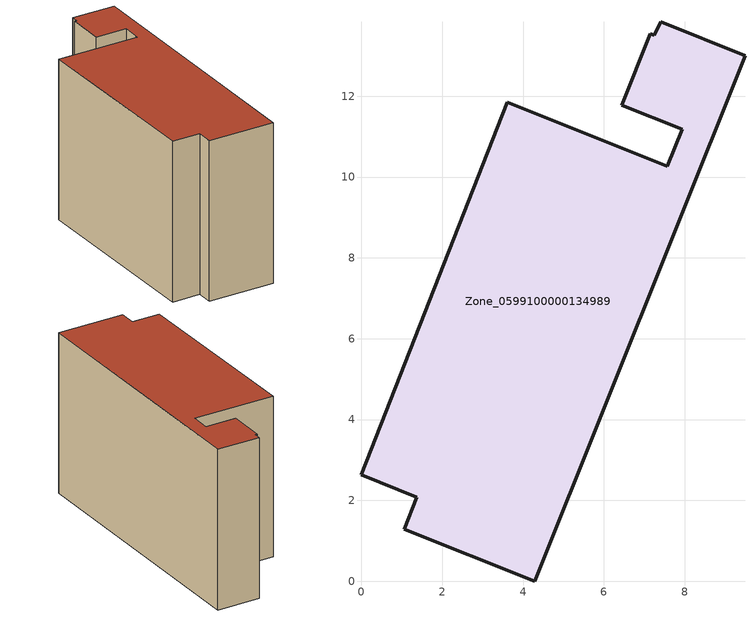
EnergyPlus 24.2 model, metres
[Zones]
Zone_0599100000134989
 floor ground (C_G): 6.44,11.78 7.15,13.55 7.24,13.51 7.4,13.84 9.49,13 4.29,0 1.06,1.29 1.37,2.08 0,2.63 3.61,11.85 7.57,10.27 7.94,11.18 z7.19
 wall outside (C_F): 1.37,2.08 1.06,1.29 4.29,0 9.49,13 7.4,13.84 7.24,13.51 7.15,13.55 6.44,11.78 7.94,11.18 7.57,10.27 3.61,11.85 0,2.63 1.37,2.08 z7.19:15.56
 roof outside (C_R): 9.49,13 7.4,13.84 7.24,13.51 7.15,13.55 6.44,11.78 7.94,11.18 7.57,10.27 3.61,11.85 0,2.63 1.37,2.08 1.06,1.29 4.29,0 z15.56
[BUILDING]
Pand.0599100000134989: North Axis=0; Terrain=City; Loads Convergence Tolerance Value=0.04; Temperature Convergence Tolerance Value=0.4; Solar Distribution=FullExterior; Maximum Number of Warmup Days=25; Minimum Number of Warmup Days=1
[Site:Location]
Rotterdam.The.Hague.AP_ZH_NLD Design_Conditions: Latitude=51.96; Longitude=4.45; Time Zone=1; Elevation=-4.5
[SITE:GROUNDTEMPERATURE:BUILDINGSURFACE]
18, 18, 18, 18, 18, 18, 18, 18, 18, 18, 18, 18
[MATERIAL] Thermal Absorptance=0.9; Solar Absorptance=0.7; Visible Absorptance=0.7
Name | Roughness | Thickness | Conductivity | Density | Specific Heat
G.TC.1975-1991 | MediumSmooth | 0.15 | 0.288461 | 540 | 1210
F.TC.1975-1991 | Rough | 0.3 | 0.230769 | 1920 | 840
R.TC.1975-1991 | MediumRough | 0.2 | 0.153846 | 1500 | 1000
[CONSTRUCTION]
C_G: G.TC.1975-1991
C_F: F.TC.1975-1991
C_R: R.TC.1975-1991
[ZONE]
Zone_0599100000134989: Type=1; Multiplier=1; Ceiling Height=Autocalculate; Volume=Autocalculate; Floor Area=autocalculate; Part of Total Floor Area=Yes
[ZONEINFILTRATION:DESIGNFLOWRATE]
Infil_Zone_0599100000134989: Zone or ZoneList or Space or SpaceList=Zone_0599100000134989; Schedule=AlwaysOn; Design Flow Rate Calculation Method=Flow/Area; Flow Rate per Floor Area=0.003; Constant Term Coefficient=1; Temperature Term Coefficient=0; Velocity Term Coefficient=0; Velocity Squared Term Coefficient=0
[HVACTEMPLATE:ZONE:IDEALLOADSAIRSYSTEM]
Zone_0599100000134989: Maximum Heating Supply Air Temperature=50; Minimum Cooling Supply Air Temperature=13; Maximum Heating Supply Air Humidity Ratio=0.0156; Minimum Cooling Supply Air Humidity Ratio=0.0077; Heating Limit=NoLimit; Cooling Limit=NoLimit; Dehumidification Control Type=ConstantSensibleHeatRatio; Cooling Sensible Heat Ratio=0.7; Dehumidification Setpoint=60; Humidification Control Type=None; Humidification Setpoint=30; Outdoor Air Method=None; Outdoor Air Flow Rate per Person=0.00944; Outdoor Air Flow Rate per Zone Floor Area=0; Outdoor Air Flow Rate per Zone=0; Demand Controlled Ventilation Type=None; Outdoor Air Economizer Type=NoEconomizer; Heat Recovery Type=None; Sensible Heat Recovery Effectiveness=0.7; Latent Heat Recovery Effectiveness=0.65
[ZONECONTROL:THERMOSTAT]
ThermostatControl_Zone_0599100000134989: Zone or ZoneList=Zone_0599100000134989; Control Type Schedule=DualSetpointControlType; Control 1=Thermostat_Zone_0599100000134989; Temperature Difference Between Cutout And Setpoint=0
[THERMOSTATSETPOINT:DUALSETPOINT]
Thermostat_Zone_0599100000134989: Heating Setpoint Temperature Schedule=HeatingSetpoint_Zone_0599100000134989; Cooling Setpoint Temperature Schedule=CoolingSetpoint_Zone_0599100000134989
[SCHEDULE:COMPACT]
HeatingSetpoint_Zone_0599100000134989: Through: 12/31, For: AllDays, Until: 24:00, 21
CoolingSetpoint_Zone_0599100000134989: Through: 12/31, For: AllDays, Until: 24:00, 24
DualSetpointControlType: Through: 12/31, For: AllDays, Until: 24:00, 4
AlwaysOn: Through: 12/31, For: AllDays, Until: 24:00, 1
